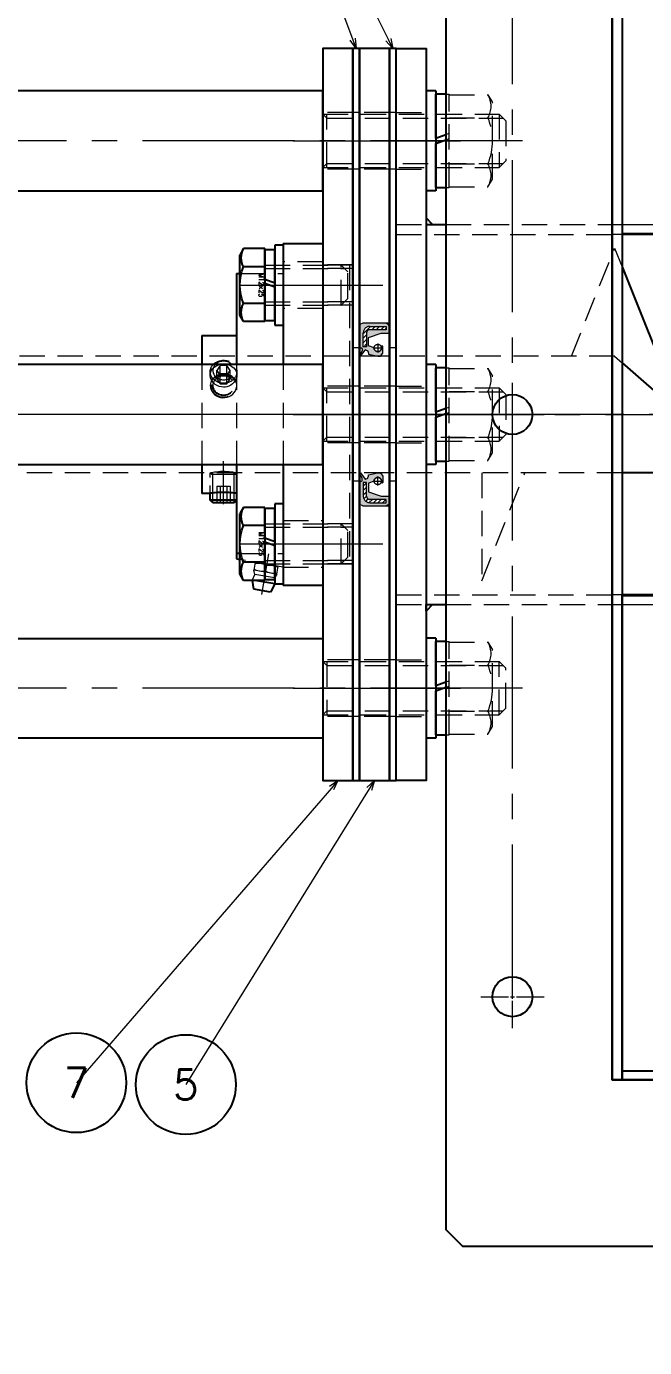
# Model space of a CAD drawing. Header units: millimetres. Extents: x 0 to 38884, y -3675 to 8056.
# Drawn here: x 31448.9 to 31634.9, y 1043.2 to 1440.4 of the extents above; entities that cross this region are included whole.
import ezdxf
from ezdxf import colors
from ezdxf.entities.mleader import LeaderData, LeaderLine
from ezdxf.enums import TextEntityAlignment as Align
from ezdxf.math import Vec2, Vec3

# ---------------------------------------------------------------- set-up
doc = ezdxf.new("R2010")
doc.units = ezdxf.units.MM
doc.header["$LTSCALE"] = 2.4
for name, pattern in [('CENTER2', [28.575, 19.05, -3.175, 3.175, -3.175]), ('Dashed', [2, 1, -1]), ('HIDDEN2', [4.7625, 3.175, -1.5875])]:
    doc.linetypes.add(name, pattern=pattern)
for name, color, linetype, lineweight in [('01_外形線', 7, 'Continuous', 25), ('02_細線', 5, 'Continuous', 13), ('03_かくれ線', 6, 'HIDDEN2', 13), ('04_中心線', 1, 'CENTER2', 9), ('08_DIM', 3, 'Continuous', 13)]:
    doc.layers.add(name, color=color, linetype=linetype, lineweight=lineweight)
doc.styles.get("Standard").update_dxf_attribs({"font": 'txt.shx', "bigfont": 'extfont2.shx'})
doc.styles.add('寸法用', font='simplex.shx', dxfattribs={"width": 0.8, "bigfont": '@extfont2.shx'})
pattern_1 = [(225, (39497.76975, 1725.1997), (0.67351921, -0.67351921), [])]

# ---------------------------------------------------------------- blocks, each defined once
blk = doc.blocks.new('AM_BALLOON1')
at = {"transparency": 16777216}
blk.add_circle((0, 0), 5, dxfattribs=at)
blk.add_attdef('B_NUMBER', text='', height=3, dxfattribs=at).set_placement((0, 0), align=Align.MIDDLE_CENTER)
blk = doc.blocks.new('_OPEN')
at = {"color": 0, "linetype": 'ByBlock'}
for p, q in [((-1, 0.167), (0, 0)), ((0, 0), (-1, -0.167)), ((0, 0), (-1, 0))]:
    blk.add_line(p, q, dxfattribs=at)
blk = doc.blocks.new('*U1325')
at = {"layer": '04_中心線', "color": 0, "linetype": 'CENTER2', "transparency": 16777216}
for p, q in [((0, 1.2), (0, 9.5)), ((-9.5, 0), (-1.2, 0)), ((1.2, 0), (9.5, 0)), ((0, -9.5), (0, -1.2))]:
    blk.add_line(p, q, dxfattribs=at)
at = {"layer": '04_中心線', "color": 0, "linetype": 'Continuous', "transparency": 16777216}
for p, q in [((-0.6, 0), (0.6, 0)), ((0, -0.6), (0, 0.6))]:
    blk.add_line(p, q, dxfattribs=at)
blk = doc.blocks.new('*U1326')
at = {"layer": '04_中心線', "color": 0, "linetype": 'CENTER2', "transparency": 16777216}
for p, q in [((0, 1.2), (0, 9.5)), ((-9.5, 0), (-1.2, 0)), ((1.2, 0), (9.5, 0)), ((0, -9.5), (0, -1.2))]:
    blk.add_line(p, q, dxfattribs=at)
at = {"layer": '04_中心線', "color": 0, "linetype": 'Continuous', "transparency": 16777216}
for p, q in [((-0.6, 0), (0.6, 0)), ((0, -0.6), (0, 0.6))]:
    blk.add_line(p, q, dxfattribs=at)
blk = doc.blocks.new('_Open30')
at = {"color": 0, "linetype": 'ByBlock', "lineweight": -2}
for p, q in [((-1, 0.27), (0, 0)), ((0, 0), (-1, -0.27)), ((0, 0), (-1, 0))]:
    blk.add_line(p, q, dxfattribs=at)

msp = doc.modelspace()

# ---------------------------------------------------------------- hatches: boundary and pattern name
at = {"layer": '03_かくれ線', "transparency": 33554521}
h = msp.add_hatch(color=256, dxfattribs=at)
h.dxf.hatch_style = 1
h.paths.add_polyline_path([(31553.4973, 1343.7085), (31551.8337, 1344.3584, -0.30888362), (31551.7701, 1344.4516), (31551.7701, 1346.8036, -0.31906953), (31551.8372, 1346.898), (31555.5973, 1348.2085), (31557.9973, 1348.2085, 0.41421356), (31558.0973, 1348.3085), (31558.0973, 1350.2085), (31557.9576, 1350.4235), (31557.9576, 1350.6085, 0.50513433), (31557.828, 1350.704), (31557.1229, 1351.1908, 0.15221583), (31557.0661, 1351.2085), (31550.1209, 1351.2085, 0.11643382), (31550.0762, 1351.1979), (31549.1526, 1350.7361, 0.28407904), (31549.0973, 1350.6467), (31549.0973, 1343.8085, 0.41421356), (31549.1973, 1343.7085), (31549.65, 1343.7085, -0.41421356), (31549.9, 1343.4585), (31549.9, 1342.8792), (31549.0973, 1341.4839), (31549.3897, 1341.2085), (31550.746, 1343.0903, -0.3459578), (31550.8648, 1343.1244), (31551.5562, 1342.8435, -0.2442226), (31551.6458, 1342.7382), (31551.7701, 1342.1996), (31551.7701, 1341.8706), (31554.5973, 1341.2085), (31555.4348, 1341.2085), (31556.081, 1342.1987, 0.14557146), (31556.0973, 1342.2534), (31556.0973, 1344.1281, 0.41421356), (31555.9973, 1344.2281), (31555.5668, 1344.2281, -1.28211346)])
h.paths.add_polyline_path([(31551.2038, 1344.0937), (31550.2038, 1344.0937), (31550.2038, 1348.2085, -0.41421356), (31552.2038, 1350.2085), (31557.1473, 1350.2085), (31557.1473, 1349.2085), (31552.2038, 1349.2085, 0.41421356), (31551.2038, 1348.2085)], flags=16)
at = {"layer": '03_かくれ線'}
h = msp.add_hatch(dxfattribs=at)
h.set_pattern_fill('ANSI31', color=256, scale=0.3, angle=180)
h.set_pattern_definition(pattern_1)
h.paths.add_polyline_path([(31550.2038, 1348.2085), (31550.2038, 1344.0937), (31551.2038, 1344.0937), (31551.2038, 1348.2085, -0.41421356), (31552.2038, 1349.2085), (31557.1473, 1349.2085), (31557.1473, 1350.2085), (31552.2038, 1350.2085, 0.41421356)])
at = {"layer": '03_かくれ線', "transparency": 33554521}
h = msp.add_hatch(color=256, dxfattribs=at)
h.dxf.hatch_style = 1
h.paths.add_polyline_path([(31553.4973, 1303.7085), (31551.8337, 1303.0586, 0.30888362), (31551.7701, 1302.9654), (31551.7701, 1300.6134, 0.31906953), (31551.8372, 1300.519), (31555.5973, 1299.2085), (31557.9973, 1299.2085, -0.41421356), (31558.0973, 1299.1085), (31558.0973, 1297.2085), (31557.9576, 1296.9935), (31557.9576, 1296.8085, -0.50513433), (31557.828, 1296.713), (31557.1229, 1296.2262, -0.15221583), (31557.0661, 1296.2085), (31550.1209, 1296.2085, -0.11643382), (31550.0762, 1296.2191), (31549.1526, 1296.6809, -0.28407904), (31549.0973, 1296.7703), (31549.0973, 1303.6085, -0.41421356), (31549.1973, 1303.7085), (31549.65, 1303.7085, 0.41421356), (31549.9, 1303.9585), (31549.9, 1304.5378), (31549.0973, 1305.9331), (31549.3897, 1306.2085), (31550.746, 1304.3267, 0.3459578), (31550.8648, 1304.2926), (31551.5562, 1304.5735, 0.2442226), (31551.6458, 1304.6788), (31551.7701, 1305.2174), (31551.7701, 1305.5464), (31554.5973, 1306.2085), (31555.4348, 1306.2085), (31556.081, 1305.2183, -0.14557146), (31556.0973, 1305.1636), (31556.0973, 1303.2889, -0.41421356), (31555.9973, 1303.1889), (31555.5668, 1303.1889, 1.28211346)])
h.paths.add_polyline_path([(31551.2038, 1303.3233), (31550.2038, 1303.3233), (31550.2038, 1299.2085, 0.41421356), (31552.2038, 1297.2085), (31557.1473, 1297.2085), (31557.1473, 1298.2085), (31552.2038, 1298.2085, -0.41421356), (31551.2038, 1299.2085)], flags=16)
at = {"layer": '03_かくれ線'}
h = msp.add_hatch(dxfattribs=at)
h.set_pattern_fill('ANSI31', color=256, scale=0.3, angle=180)
h.set_pattern_definition(pattern_1)
h.paths.add_polyline_path([(31550.2038, 1299.2085), (31550.2038, 1303.3233), (31551.2038, 1303.3233), (31551.2038, 1299.2085, 0.41421356), (31552.2038, 1298.2085), (31557.1473, 1298.2085), (31557.1473, 1297.2085), (31552.2038, 1297.2085, -0.41421356)])

# ---------------------------------------------------------------- linework, layer by layer
at = {"color": 0}
for p, q in [((31569.0973, 1380.8585), (31575.0973, 1380.8585)), ((31628.0978, 1368.088), (31665.8497, 1273.7085)), ((31628.0978, 1339.2413), (31665.8497, 1306.2086)), ((31652.8495, 1306.2088), (31628.0978, 1306.2088)), ((31569.0973, 1266.5585), (31575.0973, 1266.5585))]:
    msp.add_line(p, q, dxfattribs=at)
for p, q in [((32022.0973, 1377.8585), (31628.0973, 1377.8585)), ((32012.0973, 1269.5585), (31628.0973, 1269.5585)), ((31628.0973, 1269.3085), (32012.0973, 1269.3085)), ((31628.0973, 1123.7085), (31628.0973, 1269.3085)), ((31388.0973, 1256.4276), (31538.0973, 1256.4276)), ((31538.0973, 1256.4276), (31538.0973, 1226.4276)), ((31538.0973, 1226.4276), (31398.0973, 1226.4276)), ((31628.0973, 1126.4585), (32022.0973, 1126.4585)), ((32022.0973, 1123.7085), (31628.0973, 1123.7085))]:
    msp.add_line(p, q)
for points in [[(31580.0973, 1073.7085), (32070.0973, 1073.7085), (32075.0973, 1078.7085), (32075.0973, 1568.7085), (32070.0973, 1573.7085), (31580.0973, 1573.7085), (31575.0973, 1568.7085), (31575.0973, 1078.7085)], [(31625.0973, 1123.7085), (32025.0973, 1123.7085), (32025.0973, 1523.7085), (31625.0973, 1523.7085)], [(31560.0973, 1433.7085), (31569.0973, 1433.7085), (31569.0973, 1213.7085), (31560.0973, 1213.7085)]]:
    msp.add_lwpolyline(points, close=True, dxfattribs=at)
for points in [[(31625.0973, 1523.7085), (31628.0973, 1523.7085), (31628.0973, 1123.7085), (31625.0973, 1123.7085)], [(31628.0973, 1378.1085), (32022.0973, 1378.1085), (32022.0973, 1523.7085), (31628.0973, 1523.7085)], [(31547.0973, 1213.7), (31547.0973, 1433.7), (31538.0973, 1433.7), (31538.0973, 1213.7)], [(31549.0973, 1213.7085), (31549.0973, 1433.7085), (31547.0973, 1433.7085), (31547.0973, 1213.7085)], [(31558.0973, 1213.7085), (31558.0973, 1433.7085), (31549.0973, 1433.7085), (31549.0973, 1213.7085)], [(31560.0973, 1213.7085), (31560.0973, 1433.7085), (31558.0973, 1433.7085), (31558.0973, 1213.7085)], [(31538.0973, 1420.9724), (31388.0973, 1420.9724), (31388.0973, 1390.9724), (31538.0973, 1390.9724)], [(31538.0973, 1338.7), (31388.0973, 1338.7), (31388.0973, 1308.7), (31538.0973, 1308.7)]]:
    msp.add_lwpolyline(points, close=True)
at = {"color": 3}
for points in [[(31569.0973, 1380.8585), (31571.0973, 1380.8585), (31571.0973, 1380.8585), (31569.0973, 1382.8585)], [(31569.0973, 1266.5585), (31571.0973, 1266.5585), (31571.0973, 1266.5585), (31569.0973, 1264.5585)]]:
    msp.add_lwpolyline(points, close=True, dxfattribs=at)
at = {"color": 0}
for centre in [(31595.0973, 1323.7085), (31595.0973, 1148.7085)]:
    msp.add_circle(centre, 6, dxfattribs=at)
at = {"layer": '01_外形線'}
for points in [[(31569.0973, 1420.9809), (31569.0973, 1390.9809)], [(31572.0973, 1420.9809), (31569.0973, 1420.9809)], [(31572.0973, 1420.9809), (31572.0973, 1390.9809)], [(31572.0973, 1406.7809), (31572.0973, 1419.9809)], [(31575.0973, 1419.9809), (31572.0973, 1419.9809)], [(31572.0973, 1406.7809), (31575.0973, 1407.8728)], [(31572.0973, 1405.1809), (31575.0973, 1406.2728)], [(31572.0973, 1391.9809), (31572.0973, 1405.1809)], [(31572.0973, 1390.9809), (31569.0973, 1390.9809)], [(31572.0973, 1391.9809), (31575.0973, 1391.9809)], [(31526.0973, 1374.5994), (31523.5973, 1374.5994)], [(31523.5973, 1374.5994), (31523.5973, 1350.5994)], [(31526.0973, 1375.0909), (31538.0973, 1375.0909)], [(31526.0973, 1375.0909), (31526.0973, 1338.7)], [(31526.0973, 1374.5994), (31526.0973, 1350.5994)], [(31538.0973, 1375.0909), (31538.0973, 1338.7)], [(31514.2345, 1373.569), (31513.0973, 1371.5994)], [(31513.0973, 1353.5994), (31513.0973, 1371.5994)], [(31520.5973, 1373.569), (31514.2345, 1373.569)], [(31520.5973, 1373.569), (31520.5973, 1351.6297)], [(31520.5973, 1364.2913), (31520.5973, 1373.3494)], [(31520.5973, 1373.3494), (31523.5973, 1373.3494)], [(31523.5973, 1363.1994), (31523.5973, 1373.3494)], [(31512.0973, 1366.1), (31513.0973, 1366.1)], [(31512.0973, 1366.1), (31512.0973, 1338.7)], [(31520.5973, 1368.0842), (31514.2345, 1368.0842)], [(31523.5973, 1363.1994), (31520.5973, 1364.2913)], [(31520.5973, 1351.8494), (31520.5973, 1363.0913)], [(31523.5973, 1361.9994), (31520.5973, 1363.0913)], [(31523.5973, 1351.8494), (31523.5973, 1361.9994)], [(31520.5973, 1357.1145), (31514.2345, 1357.1145)], [(31514.2345, 1351.6297), (31513.0973, 1353.5994)], [(31520.5973, 1351.6297), (31514.2345, 1351.6297)], [(31523.5973, 1351.8494), (31520.5973, 1351.8494)], [(31523.5973, 1350.5994), (31526.0973, 1350.5994)], [(31501.6973, 1347.425), (31512.0973, 1347.425)], [(31501.6973, 1347.425), (31501.6973, 1338.7)], [(31569.0973, 1338.7085), (31569.0973, 1308.7085)], [(31572.0973, 1338.7085), (31569.0973, 1338.7085)], [(31572.0973, 1338.7085), (31572.0973, 1308.7085)], [(31572.0973, 1324.5085), (31572.0973, 1337.7085)], [(31575.0973, 1337.7085), (31572.0973, 1337.7085)], [(31572.0973, 1324.5085), (31575.0973, 1325.6004)], [(31572.0973, 1322.9085), (31575.0973, 1324.0004)], [(31572.0973, 1309.7085), (31572.0973, 1322.9085)], [(31501.6973, 1308.7), (31501.6973, 1299.975)], [(31512.0973, 1308.7), (31512.0973, 1280.3)], [(31526.0973, 1308.7), (31526.0973, 1272.3091)], [(31538.0973, 1308.7), (31538.0973, 1272.3091)], [(31572.0973, 1308.7085), (31569.0973, 1308.7085)], [(31572.0973, 1309.7085), (31575.0973, 1309.7085)], [(31504.2107, 1299.975), (31501.6973, 1299.975)], [(31508.1973, 1300.3146), (31507.5406, 1300.3054), (31506.884, 1300.2778), (31506.2827, 1300.2364), (31505.7189, 1300.1836), (31505.2347, 1300.1277), (31504.8214, 1300.0722), (31504.5118, 1300.026), (31504.3, 1299.9921), (31504.2048, 1299.9763), (31504.1973, 1299.975)], [(31504.1973, 1297.967), (31504.1973, 1299.9772)], [(31512.1097, 1299.9896), (31511.9916, 1300.0088), (31511.7338, 1300.0487), (31511.3702, 1300.1003), (31510.925, 1300.1561), (31510.3891, 1300.2121), (31509.8027, 1300.2596), (31509.1516, 1300.2951), (31508.6816, 1300.3096), (31508.1973, 1300.3146)], [(31512.0973, 1297.967), (31504.1973, 1297.967)], [(31504.9643, 1297.2), (31504.1973, 1297.967)], [(31511.4303, 1297.2), (31504.9643, 1297.2)], [(31512.0973, 1297.867), (31511.4303, 1297.2)], [(31514.2345, 1295.7873), (31513.0973, 1293.8176)], [(31520.5973, 1295.7873), (31514.2345, 1295.7873)], [(31520.5973, 1295.7873), (31520.5973, 1273.848)], [(31520.5973, 1286.5095), (31520.5973, 1295.5676)], [(31520.5973, 1295.5676), (31523.5973, 1295.5676)], [(31526.0973, 1296.8176), (31523.5973, 1296.8176)], [(31523.5973, 1296.8176), (31523.5973, 1272.8176)], [(31523.5973, 1285.4176), (31523.5973, 1295.5676)], [(31526.0973, 1296.8176), (31526.0973, 1272.8176)], [(31513.0973, 1275.8176), (31513.0973, 1293.8176)], [(31520.5973, 1290.3024), (31514.2345, 1290.3024)], [(31523.5973, 1285.4176), (31520.5973, 1286.5095)], [(31520.5973, 1274.0676), (31520.5973, 1285.3095)], [(31523.5973, 1284.2176), (31520.5973, 1285.3095)], [(31523.5973, 1274.0676), (31523.5973, 1284.2176)], [(31513.0973, 1281.9686), (31512.0973, 1281.9686)], [(31512.0973, 1280.3), (31513.0973, 1280.1237)], [(31520.5973, 1279.3328), (31514.2345, 1279.3328)], [(31514.2345, 1273.848), (31513.0973, 1275.8176)], [(31520.5973, 1273.848), (31514.2345, 1273.848)], [(31517.2696, 1271.163), (31516.8727, 1273.8395)], [(31522.3118, 1270.2739), (31517.2696, 1271.163)], [(31523.667, 1272.7766), (31517.6394, 1273.8395)], [(31523.5973, 1274.0676), (31520.5973, 1274.0676)], [(31523.667, 1272.7766), (31522.3118, 1270.2739)], [(31523.5973, 1272.8176), (31526.0973, 1272.8176)], [(31538.0973, 1272.3091), (31526.0973, 1272.3091)], [(31569.0973, 1256.4361), (31569.0973, 1226.4361)], [(31572.0973, 1256.4361), (31569.0973, 1256.4361)], [(31572.0973, 1256.4361), (31572.0973, 1226.4361)], [(31572.0973, 1242.2361), (31572.0973, 1255.4361)], [(31575.0973, 1255.4361), (31572.0973, 1255.4361)], [(31572.0973, 1242.2361), (31575.0973, 1243.328)], [(31572.0973, 1240.6361), (31575.0973, 1241.728)], [(31572.0973, 1227.4361), (31572.0973, 1240.6361)], [(31572.0973, 1227.4361), (31575.0973, 1227.4361)], [(31572.0973, 1226.4361), (31569.0973, 1226.4361)]]:
    msp.add_lwpolyline(points, dxfattribs=at)
for points in [[(31514.2345, 1368.0842, -0.26794908), (31514.2345, 1373.569)], [(31514.2345, 1357.1145, -0.20733158), (31514.2345, 1368.0842)], [(31514.2345, 1351.6297, -0.26794908), (31514.2345, 1357.1145)], [(31514.2345, 1290.3024, -0.26794908), (31514.2345, 1295.7873)], [(31514.2345, 1279.3328, -0.20733158), (31514.2345, 1290.3024)], [(31514.2345, 1273.848, -0.26794908), (31514.2345, 1279.3328)]]:
    msp.add_lwpolyline(points, format="xyb", dxfattribs=at)
at = {"layer": '02_細線'}
for points in [[(31504.9643, 1297.2), (31504.9643, 1300.0918)], [(31511.4303, 1297.2), (31511.4303, 1300.0918)]]:
    msp.add_lwpolyline(points, dxfattribs=at)
at = {"layer": '03_かくれ線'}
for p, q in [((31575.0973, 1419.9809), (31576.0973, 1419.9809)), ((31547.0973, 1414.4724), (31538.0973, 1414.4724)), ((31549.0973, 1414.4809), (31547.0973, 1414.4809)), ((31558.0973, 1414.4809), (31549.0973, 1414.4809)), ((31560.0973, 1414.4809), (31558.0973, 1414.4809)), ((31560.0973, 1414.4809), (31569.0973, 1414.4809)), ((31575.0973, 1407.8728), (31576.0973, 1408.2368)), ((31575.0973, 1406.2728), (31576.0973, 1406.6368)), ((31547.0973, 1397.4724), (31538.0973, 1397.4724)), ((31549.0973, 1397.4809), (31547.0973, 1397.4809)), ((31558.0973, 1397.4809), (31549.0973, 1397.4809)), ((31560.0973, 1397.4809), (31558.0973, 1397.4809)), ((31560.0973, 1397.4809), (31569.0973, 1397.4809)), ((31575.0973, 1391.9809), (31576.0973, 1391.9809)), ((31560.0973, 1380.8585), (31560.0973, 1266.5585)), ((31560.0973, 1380.8585), (31569.0973, 1380.8585)), ((31560.0973, 1380.8585), (31569.0973, 1380.8585)), ((31575.0973, 1380.8585), (32023.0973, 1380.8585)), ((31625.0973, 1380.8585), (31625.0973, 1266.5585)), ((31628.0973, 1380.8585), (32022.0973, 1380.8585)), ((31560.0973, 1377.8585), (31628.0973, 1377.8585)), ((31628.0973, 1377.8585), (31625.0973, 1377.8585)), ((31612.8496, 1341.2085), (31625.8496, 1373.7085)), ((31625.8496, 1373.7085), (31628.0978, 1368.088)), ((31513.0973, 1366.1), (31526.0973, 1366.1)), ((31547.0973, 1368.6915), (31538.0973, 1368.6915)), ((31547.0973, 1368.5909), (31538.0973, 1368.5909)), ((31547.0973, 1367.5909), (31538.0973, 1367.5909)), ((31547.0973, 1357.5909), (31538.0973, 1357.5909)), ((31547.0973, 1356.5909), (31538.0973, 1356.5909)), ((31558.0973, 1351.2085), (31549.0973, 1351.2085)), ((31549.0973, 1343.7085), (31547.0973, 1343.7085)), ((31560.0973, 1343.7085), (31558.0973, 1343.7085)), ((31625.8496, 1341.2085), (31247.8491, 1341.2085)), ((31526.0973, 1338.7), (31526.0973, 1308.7)), ((31538.0973, 1338.7), (31538.0973, 1308.7)), ((31625.8496, 1341.2085), (31628.0978, 1339.2413)), ((31575.0973, 1337.7085), (31576.0973, 1337.7085)), ((31547.0973, 1332.2), (31538.0973, 1332.2)), ((31549.0973, 1332.2085), (31547.0973, 1332.2085)), ((31558.0973, 1332.2085), (31549.0973, 1332.2085)), ((31560.0973, 1332.2085), (31558.0973, 1332.2085)), ((31560.0973, 1332.2085), (31569.0973, 1332.2085)), ((31575.0973, 1325.6004), (31576.0973, 1325.9644)), ((31575.0973, 1324.0004), (31576.0973, 1324.3644)), ((31547.0973, 1315.2), (31538.0973, 1315.2)), ((31549.0973, 1315.2085), (31547.0973, 1315.2085)), ((31558.0973, 1315.2085), (31549.0973, 1315.2085)), ((31560.0973, 1315.2085), (31558.0973, 1315.2085)), ((31560.0973, 1315.2085), (31569.0973, 1315.2085)), ((31575.0973, 1309.7085), (31576.0973, 1309.7085)), ((31628.0978, 1306.2085), (31247.8491, 1306.2085)), ((31549.0973, 1303.7085), (31547.0973, 1303.7085)), ((31560.0973, 1303.7085), (31558.0973, 1303.7085)), ((31585.8496, 1306.2088), (31585.8496, 1273.7085)), ((31585.8496, 1273.7085), (31598.8497, 1306.2088)), ((31558.0973, 1296.2085), (31549.0973, 1296.2085)), ((31547.0973, 1290.8091), (31538.0973, 1290.8091)), ((31547.0973, 1289.8091), (31538.0973, 1289.8091)), ((31513.0973, 1281.9686), (31526.0973, 1281.9686)), ((31526.0973, 1277.8091), (31513.0973, 1280.1237)), ((31547.0973, 1279.8091), (31538.0973, 1279.8091)), ((31547.0973, 1278.8091), (31538.0973, 1278.8091)), ((31547.0973, 1278.7085), (31538.0973, 1278.7085)), ((31517.6394, 1273.8395), (31516.8522, 1273.9783)), ((31516.8522, 1273.9783), (31516.8727, 1273.8395)), ((31560.0973, 1269.5585), (31628.0973, 1269.5585)), ((31628.0973, 1269.5585), (31625.0973, 1269.5585)), ((31560.0973, 1266.5585), (31569.0973, 1266.5585)), ((31560.0973, 1266.5585), (31569.0973, 1266.5585)), ((31575.0973, 1266.5585), (32023.0973, 1266.5585)), ((31628.0973, 1266.5585), (32022.0973, 1266.5585)), ((31575.0973, 1255.4361), (31576.0973, 1255.4361)), ((31547.0973, 1249.9276), (31538.0973, 1249.9276)), ((31549.0973, 1249.9361), (31547.0973, 1249.9361)), ((31558.0973, 1249.9361), (31549.0973, 1249.9361)), ((31560.0973, 1249.9361), (31558.0973, 1249.9361)), ((31560.0973, 1249.9361), (31569.0973, 1249.9361)), ((31575.0973, 1243.328), (31576.0973, 1243.692)), ((31575.0973, 1241.728), (31576.0973, 1242.092)), ((31547.0973, 1232.9276), (31538.0973, 1232.9276)), ((31549.0973, 1232.9361), (31547.0973, 1232.9361)), ((31558.0973, 1232.9361), (31549.0973, 1232.9361)), ((31560.0973, 1232.9361), (31558.0973, 1232.9361)), ((31560.0973, 1232.9361), (31569.0973, 1232.9361)), ((31575.0973, 1227.4361), (31576.0973, 1227.4361))]:
    msp.add_line(p, q, dxfattribs=at)
for points in [[(31576.0973, 1391.9809), (31576.0973, 1419.9809)], [(31576.0973, 1419.8373), (31587.7368, 1419.8373)], [(31587.7368, 1419.8373), (31589.0973, 1417.4809)], [(31539.2973, 1412.7724), (31538.0973, 1413.9724)], [(31538.0973, 1413.9724), (31589.0973, 1413.9724)], [(31539.2973, 1397.9724), (31539.2973, 1413.9724)], [(31589.0973, 1394.4809), (31589.0973, 1417.4809)], [(31589.0973, 1413.9724), (31591.0973, 1413.9724)], [(31591.0973, 1413.9724), (31593.0973, 1411.9724)], [(31591.0973, 1413.9724), (31591.0973, 1397.9724)], [(31539.2973, 1412.7724), (31589.0973, 1412.7724)], [(31576.0973, 1412.9091), (31587.7368, 1412.9091)], [(31589.0973, 1412.7724), (31592.2973, 1412.7724)], [(31593.0973, 1411.9724), (31593.0973, 1399.9724)], [(31539.2973, 1399.1724), (31538.0973, 1397.9724)], [(31538.0973, 1397.9724), (31589.0973, 1397.9724)], [(31539.2973, 1399.1724), (31589.0973, 1399.1724)], [(31576.0973, 1399.0527), (31587.7368, 1399.0527)], [(31589.0973, 1399.1724), (31592.2973, 1399.1724)], [(31589.0973, 1397.9724), (31591.0973, 1397.9724)], [(31591.0973, 1397.9724), (31593.0973, 1399.9724)], [(31587.7368, 1392.1245), (31589.0973, 1394.4809)], [(31576.0973, 1392.1245), (31587.7368, 1392.1245)], [(31520.5973, 1368.5994), (31543.5973, 1368.5994)], [(31520.5973, 1367.5994), (31544.5973, 1367.5994)], [(31538.0973, 1369.5909), (31526.0973, 1369.5909)], [(31538.0973, 1368.7), (31546.0973, 1368.7)], [(31543.5973, 1368.5994), (31545.5973, 1366.5994)], [(31543.5973, 1356.5994), (31543.5973, 1368.5994)], [(31545.5973, 1358.5994), (31545.5973, 1366.5994)], [(31546.0973, 1368.7), (31546.0973, 1278.7)], [(31543.5973, 1356.5994), (31545.5973, 1358.5994)], [(31520.5973, 1357.5994), (31544.5973, 1357.5994)], [(31520.5973, 1356.5994), (31543.5973, 1356.5994)], [(31538.0973, 1355.5909), (31526.0973, 1355.5909)], [(31501.6973, 1338.7), (31501.6973, 1308.7)], [(31504.1973, 1335.5622), (31504.2211, 1335.9381), (31504.3486, 1336.4925), (31504.5814, 1337.0129), (31504.916, 1337.4877), (31505.3406, 1337.9044), (31505.8518, 1338.257), (31506.4295, 1338.5335), (31507.0594, 1338.7272), (31507.7223, 1338.8347), (31508.3909, 1338.8528), (31509.054, 1338.7842), (31509.6884, 1338.6305), (31510.2813, 1338.3958), (31510.8209, 1338.0805), (31511.2874, 1337.6939), (31511.6707, 1337.2382), (31511.9557, 1336.7284), (31512.1319, 1336.1788), (31512.197, 1335.6024), (31512.1973, 1335.5627)], [(31507.1869, 1338.4655), (31506.1766, 1336.95)], [(31509.2076, 1338.4655), (31507.1869, 1338.4655)], [(31507.1869, 1335.9655), (31507.1869, 1338.4655)], [(31510.218, 1336.95), (31509.2076, 1338.4655)], [(31509.2076, 1335.9655), (31509.2076, 1338.4655)], [(31512.0973, 1338.7), (31512.0973, 1308.7)], [(31558.0973, 1341.2085), (31549.0973, 1341.2085)], [(31504.1973, 1335.5614), (31504.1973, 1336.5665)], [(31512.102, 1333.1908), (31511.9309, 1333.6626), (31511.647, 1334.1447), (31511.2643, 1334.5786), (31510.798, 1334.949), (31510.2477, 1335.2539), (31509.6379, 1335.4804), (31508.9888, 1335.6229), (31508.3162, 1335.6811), (31507.6562, 1335.6546), (31507.0115, 1335.5473), (31506.403, 1335.3612), (31505.8435, 1335.1001), (31505.3379, 1334.7595), (31504.9117, 1334.3511), (31504.5734, 1333.8746), (31504.3385, 1333.3466), (31504.233, 1332.9064), (31504.1973, 1332.45)], [(31508.1973, 1331.9286), (31507.5312, 1331.9821), (31506.884, 1332.139), (31506.2746, 1332.3949), (31505.7189, 1332.7391), (31505.2286, 1333.1654), (31504.8214, 1333.6558), (31504.5084, 1334.1988), (31504.3, 1334.7739), (31504.2047, 1335.3577), (31504.1973, 1335.5622)], [(31506.1766, 1334.45), (31506.1766, 1336.95)], [(31506.1766, 1336.95), (31507.1869, 1335.4344)], [(31507.1869, 1335.9655), (31506.1766, 1334.45)], [(31506.1766, 1334.45), (31507.1869, 1332.9344)], [(31509.2076, 1335.9655), (31507.1869, 1335.9655)], [(31509.2076, 1335.4344), (31507.1869, 1335.4344)], [(31507.1869, 1332.9344), (31507.1869, 1335.4344)], [(31512.1973, 1335.5627), (31512.1487, 1335.0225), (31511.9916, 1334.449), (31511.7291, 1333.8998), (31511.3702, 1333.3905), (31510.9178, 1332.9325), (31510.3891, 1332.5462), (31509.7934, 1332.244), (31509.1516, 1332.0383), (31508.678, 1331.9563), (31508.1973, 1331.9286)], [(31509.2076, 1335.4344), (31510.218, 1336.95)], [(31510.218, 1334.45), (31509.2076, 1335.9655)], [(31509.2076, 1332.9344), (31509.2076, 1335.4344)], [(31509.2076, 1332.9344), (31510.218, 1334.45)], [(31510.218, 1334.45), (31510.218, 1336.95)], [(31512.1973, 1336.5665), (31512.1973, 1335.5622)], [(31576.0973, 1309.7085), (31576.0973, 1337.7085)], [(31576.0973, 1337.5649), (31587.7368, 1337.5649)], [(31587.7368, 1337.5649), (31589.0973, 1335.2085)], [(31589.0973, 1312.2085), (31589.0973, 1335.2085)], [(31504.1973, 1332.45), (31504.2528, 1331.8705), (31504.4161, 1331.2956), (31504.6831, 1330.7436), (31505.0449, 1330.2306), (31505.5002, 1329.7667), (31506.0309, 1329.3749), (31506.6313, 1329.0671), (31507.278, 1328.8594), (31507.9412, 1328.7628), (31508.6118, 1328.7754), (31509.2571, 1328.8949), (31509.873, 1329.114), (31510.4471, 1329.4285), (31510.9597, 1329.8242), (31511.4062, 1330.3006), (31511.7624, 1330.8321), (31512.0172, 1331.4035), (31512.1115, 1331.7266)], [(31507.1869, 1332.9344), (31509.2076, 1332.9344)], [(31512.1973, 1332.45), (31512.1767, 1332.7978), (31512.1156, 1333.1374), (31512.102, 1333.1908)], [(31512.1115, 1331.7266), (31512.1632, 1331.9947), (31512.1973, 1332.45)], [(31539.2973, 1330.5), (31538.0973, 1331.7)], [(31538.0973, 1331.7), (31589.0973, 1331.7)], [(31539.2973, 1315.7), (31539.2973, 1331.7)], [(31539.2973, 1330.5), (31589.0973, 1330.5)], [(31576.0973, 1330.6367), (31587.7368, 1330.6367)], [(31589.0973, 1331.7), (31591.0973, 1331.7)], [(31589.0973, 1330.5), (31592.2973, 1330.5)], [(31591.0973, 1331.7), (31593.0973, 1329.7)], [(31591.0973, 1331.7), (31591.0973, 1315.7)], [(31593.0973, 1329.7), (31593.0973, 1317.7)], [(31539.2973, 1316.9), (31538.0973, 1315.7)], [(31538.0973, 1315.7), (31589.0973, 1315.7)], [(31539.2973, 1316.9), (31589.0973, 1316.9)], [(31576.0973, 1316.7803), (31587.7368, 1316.7803)], [(31589.0973, 1316.9), (31592.2973, 1316.9)], [(31589.0973, 1315.7), (31591.0973, 1315.7)], [(31591.0973, 1315.7), (31593.0973, 1317.7)], [(31587.7368, 1309.8521), (31589.0973, 1312.2085)], [(31504.1973, 1306.2), (31504.2508, 1306.2122), (31504.4161, 1306.2487), (31504.6784, 1306.3037), (31505.0449, 1306.3741), (31505.4931, 1306.45), (31506.0309, 1306.5261), (31506.6219, 1306.5906), (31507.278, 1306.6385), (31507.9311, 1306.6612), (31508.6118, 1306.6582), (31509.2483, 1306.6309), (31509.873, 1306.5811), (31510.4398, 1306.5163), (31510.9597, 1306.4408), (31511.4007, 1306.3647), (31511.7624, 1306.2942), (31512.0146, 1306.2408), (31512.1632, 1306.2078), (31512.1973, 1306.2)], [(31576.0973, 1309.8521), (31587.7368, 1309.8521)], [(31504.5808, 1305.8165), (31504.1973, 1306.2)], [(31504.5808, 1305.8165), (31504.9643, 1306.2)], [(31504.5808, 1305.8165), (31511.8138, 1305.8165)], [(31504.9643, 1300.0914), (31504.9643, 1306.2)], [(31511.4303, 1306.2), (31511.8138, 1305.8165)], [(31511.4303, 1300.0914), (31511.4303, 1306.2)], [(31512.1973, 1306.2), (31511.8138, 1305.8165)], [(31558.0973, 1306.2085), (31549.0973, 1306.2085)], [(31506.1766, 1302.2), (31506.1766, 1297.2)], [(31506.1766, 1302.2), (31510.218, 1302.2)], [(31507.1869, 1302.2), (31507.1869, 1297.2)], [(31507.9575, 1300.3134), (31508.3101, 1300.3143)], [(31509.2076, 1302.2), (31509.2076, 1297.2)], [(31510.218, 1302.2), (31510.218, 1297.2)], [(31512.1973, 1299.975), (31512.1097, 1299.9896)], [(31512.1973, 1299.975), (31512.1973, 1297.967)], [(31512.1973, 1297.967), (31512.0973, 1297.867)], [(31512.1973, 1297.967), (31512.0973, 1297.967)], [(31520.5973, 1290.8176), (31543.5973, 1290.8176)], [(31526.0973, 1291.8091), (31538.0973, 1291.8091)], [(31543.5973, 1290.8176), (31545.5973, 1288.8176)], [(31543.5973, 1278.8176), (31543.5973, 1290.8176)], [(31520.5973, 1289.8176), (31544.5973, 1289.8176)], [(31545.5973, 1280.8176), (31545.5973, 1288.8176)], [(31517.7505, 1279.3032), (31517.3268, 1276.9002)], [(31517.6962, 1278.9953), (31518.1378, 1279.0476), (31518.5799, 1279.0698), (31519.0291, 1279.0553), (31519.4739, 1278.9993)], [(31519.4739, 1278.9993), (31519.5959, 1278.9761), (31519.9931, 1278.8762), (31520.3816, 1278.7432), (31521.143, 1278.3876)], [(31520.5973, 1279.8176), (31544.5973, 1279.8176)], [(31520.5973, 1278.8176), (31543.5973, 1278.8176)], [(31543.5973, 1278.8176), (31545.5973, 1280.8176)], [(31516.8522, 1273.9783), (31517.6484, 1275.6149)], [(31524.2204, 1275.6847), (31517.3268, 1276.9002)], [(31517.6484, 1275.6149), (31517.3268, 1276.9002)], [(31519.0502, 1276.5964), (31518.9281, 1276.6196), (31518.5309, 1276.7195), (31518.1425, 1276.8525), (31517.381, 1277.2081)], [(31523.4785, 1274.5869), (31517.6484, 1275.6149)], [(31520.8279, 1276.6003), (31520.3863, 1276.548), (31519.9441, 1276.5259), (31519.495, 1276.5404), (31519.0502, 1276.5964)], [(31521.143, 1278.3876), (31520.8279, 1276.6003)], [(31522.497, 1275.9886), (31522.3749, 1276.0118), (31521.9777, 1276.1117), (31521.5893, 1276.2447), (31520.8279, 1276.6003)], [(31521.143, 1278.3876), (31521.5846, 1278.4398), (31522.0267, 1278.462), (31522.4759, 1278.4475), (31522.9207, 1278.3915)], [(31524.2747, 1275.9926), (31523.8331, 1275.9403), (31523.391, 1275.9181), (31522.9418, 1275.9326), (31522.497, 1275.9886)], [(31522.9207, 1278.3915), (31523.0428, 1278.3683), (31523.44, 1278.2684), (31523.8284, 1278.1354), (31524.5898, 1277.7798)], [(31524.2204, 1275.6847), (31523.4785, 1274.5869)], [(31524.2204, 1275.6847), (31524.6441, 1278.0876)], [(31526.0973, 1277.8091), (31538.0973, 1277.8091)], [(31546.0973, 1278.7), (31538.0973, 1278.7)], [(31523.4785, 1274.5869), (31523.667, 1272.7766)], [(31576.0973, 1227.4361), (31576.0973, 1255.4361)], [(31576.0973, 1255.2925), (31587.7368, 1255.2925)], [(31587.7368, 1255.2925), (31589.0973, 1252.9361)], [(31589.0973, 1229.9361), (31589.0973, 1252.9361)], [(31538.0973, 1249.4276), (31589.0973, 1249.4276)], [(31539.2973, 1248.2276), (31538.0973, 1249.4276)], [(31539.2973, 1249.4276), (31539.2973, 1233.4276)], [(31539.2973, 1248.2276), (31589.0973, 1248.2276)], [(31576.0973, 1248.3643), (31587.7368, 1248.3643)], [(31589.0973, 1249.4276), (31591.0973, 1249.4276)], [(31589.0973, 1248.2276), (31592.2973, 1248.2276)], [(31591.0973, 1249.4276), (31593.0973, 1247.4276)], [(31591.0973, 1233.4276), (31591.0973, 1249.4276)], [(31593.0973, 1235.4276), (31593.0973, 1247.4276)], [(31591.0973, 1233.4276), (31593.0973, 1235.4276)], [(31539.2973, 1234.6276), (31538.0973, 1233.4276)], [(31538.0973, 1233.4276), (31589.0973, 1233.4276)], [(31539.2973, 1234.6276), (31589.0973, 1234.6276)], [(31576.0973, 1234.5079), (31587.7368, 1234.5079)], [(31589.0973, 1234.6276), (31592.2973, 1234.6276)], [(31589.0973, 1233.4276), (31591.0973, 1233.4276)], [(31576.0973, 1227.5797), (31587.7368, 1227.5797)], [(31587.7368, 1227.5797), (31589.0973, 1229.9361)]]:
    msp.add_lwpolyline(points, dxfattribs=at)
for points in [[(31587.7368, 1412.9091, 0.26794907), (31587.7368, 1419.8373)], [(31587.7368, 1399.0527, 0.19636667), (31587.7368, 1412.9091)], [(31587.7368, 1392.1245, 0.26794907), (31587.7368, 1399.0527)], [(31558.0973, 1323.7085), (31558.0973, 1348.3085), (31558.0973, 1350.2085), (31557.9576, 1350.4235), (31557.9576, 1350.6085, 0.41421356), (31557.8576, 1350.7085), (31557.8215, 1350.7085), (31557.1229, 1351.1908, 0.15221583), (31557.0661, 1351.2085), (31550.1209, 1351.2085, 0.11643382), (31550.0762, 1351.1979), (31549.1526, 1350.7361, 0.28407904), (31549.0973, 1350.6467), (31549.0973, 1343.8085), (31549.0973, 1323.7085)], [(31587.7368, 1330.6367, 0.26794907), (31587.7368, 1337.5649)], [(31587.7368, 1316.7803, 0.19636667), (31587.7368, 1330.6367)], [(31558.0973, 1323.7085), (31558.0973, 1299.1085), (31558.0973, 1297.2085), (31557.9576, 1296.9935), (31557.9576, 1296.8085, -0.41421356), (31557.8576, 1296.7085), (31557.8215, 1296.7085), (31557.1229, 1296.2262, -0.15221583), (31557.0661, 1296.2085), (31550.1209, 1296.2085, -0.11643382), (31550.0762, 1296.2191), (31549.1526, 1296.6809, -0.28407904), (31549.0973, 1296.7703), (31549.0973, 1303.6085), (31549.0973, 1323.7085)], [(31587.7368, 1309.8521, 0.26794907), (31587.7368, 1316.7803)], [(31587.7368, 1248.3643, 0.26794907), (31587.7368, 1255.2925)], [(31587.7368, 1234.5079, 0.19636667), (31587.7368, 1248.3643)], [(31587.7368, 1227.5797, 0.26794907), (31587.7368, 1234.5079)]]:
    msp.add_lwpolyline(points, format="xyb", dxfattribs=at)
for points in [[(31551.7701, 1341.8706), (31554.5973, 1341.2085), (31555.4348, 1341.2085), (31556.081, 1342.1987, 0.14557146), (31556.0973, 1342.2534), (31556.0973, 1344.1281, 0.41421356), (31555.9973, 1344.2281), (31555.5668, 1344.2281, -1.28211346), (31553.4973, 1343.7085), (31551.8337, 1344.3584, -0.30888362), (31551.7701, 1344.4516), (31551.7701, 1346.8036, -0.31906953), (31551.8372, 1346.898), (31555.5813, 1348.2029, -0.08403741), (31555.6142, 1348.2085), (31557.9973, 1348.2085, 0.41421356), (31558.0973, 1348.3085), (31558.0973, 1350.2085), (31557.9576, 1350.4235), (31557.9576, 1350.6085, 0.41421356), (31557.8576, 1350.7085), (31557.8215, 1350.7085), (31557.1229, 1351.1908, 0.15221583), (31557.0661, 1351.2085), (31550.1209, 1351.2085, 0.11643382), (31550.0762, 1351.1979), (31549.1526, 1350.7361, 0.28407904), (31549.0973, 1350.6467), (31549.0973, 1343.8085, 0.41421356), (31549.1973, 1343.7085), (31549.65, 1343.7085, -0.41421356), (31549.9, 1343.4585), (31549.9, 1342.8792), (31549.0973, 1341.4839), (31549.3897, 1341.2085), (31550.746, 1343.0903, -0.3459578), (31550.8648, 1343.1244), (31551.5562, 1342.8435, -0.2442226), (31551.6458, 1342.7382), (31551.7701, 1342.1996)], [(31557.1473, 1349.2085), (31552.2038, 1349.2085, 0.41421356), (31551.2038, 1348.2085), (31551.2038, 1344.0937), (31550.2038, 1344.0937), (31550.2038, 1348.2085, -0.41421356), (31552.2038, 1350.2085), (31557.1473, 1350.2085)], [(31551.7701, 1305.5464), (31554.5973, 1306.2085), (31555.4348, 1306.2085), (31556.081, 1305.2183, -0.14557146), (31556.0973, 1305.1636), (31556.0973, 1303.2889, -0.41421356), (31555.9973, 1303.1889), (31555.5668, 1303.1889, 1.28211346), (31553.4973, 1303.7085), (31551.8337, 1303.0586, 0.30888362), (31551.7701, 1302.9654), (31551.7701, 1300.6134, 0.31906953), (31551.8372, 1300.519), (31555.5813, 1299.2141, 0.08403741), (31555.6142, 1299.2085), (31557.9973, 1299.2085, -0.41421356), (31558.0973, 1299.1085), (31558.0973, 1297.2085), (31557.9576, 1296.9935), (31557.9576, 1296.8085, -0.41421356), (31557.8576, 1296.7085), (31557.8215, 1296.7085), (31557.1229, 1296.2262, -0.15221583), (31557.0661, 1296.2085), (31550.1209, 1296.2085, -0.11643382), (31550.0762, 1296.2191), (31549.1526, 1296.6809, -0.28407904), (31549.0973, 1296.7703), (31549.0973, 1303.6085, -0.41421356), (31549.1973, 1303.7085), (31549.65, 1303.7085, 0.41421356), (31549.9, 1303.9585), (31549.9, 1304.5378), (31549.0973, 1305.9331), (31549.3897, 1306.2085), (31550.746, 1304.3267, 0.3459578), (31550.8648, 1304.2926), (31551.5562, 1304.5735, 0.2442226), (31551.6458, 1304.6788), (31551.7701, 1305.2174)], [(31557.1473, 1298.2085), (31552.2038, 1298.2085, -0.41421356), (31551.2038, 1299.2085), (31551.2038, 1303.3233), (31550.2038, 1303.3233), (31550.2038, 1299.2085, 0.41421356), (31552.2038, 1297.2085), (31557.1473, 1297.2085)]]:
    msp.add_lwpolyline(points, format="xyb", close=True, dxfattribs=at)
at = {"layer": '03_かくれ線', "linetype": 'Dashed'}
for points in [[(31504.1973, 1299.975), (31504.1973, 1306.2)], [(31512.1973, 1299.975), (31512.1973, 1306.2)]]:
    msp.add_lwpolyline(points, dxfattribs=at)
at = {"layer": '03_かくれ線'}
for centre in [(31554.5973, 1343.7085), (31554.5973, 1303.7085)]:
    msp.add_circle(centre, 1.1, dxfattribs=at)
at = {"layer": '03_かくれ線', "extrusion": (0, 0, -1)}
for start_param, end_param in [(3.14159265, 6.05911002), (1.57079633, 3.14159265), (0, 1.57079633), (6.05911002, 6.28318531)]:
    msp.add_ellipse((31508.1973, 1336.5665), major_axis=(4, 0), ratio=0.8660254, start_param=start_param, end_param=end_param, dxfattribs=at)
for centre, major_axis in [((31508.1973, 1336.95), (-3.233, 0)), ((31508.1973, 1332.45), (4, 0)), ((31508.1973, 1332.6417), (-3.6165, 0)), ((31508.1973, 1332.45), (-3.233, 0))]:
    msp.add_ellipse(centre, major_axis=major_axis, ratio=0.8660254, dxfattribs=at)
at = {"layer": '04_中心線'}
for p, q in [((31595.0973, 1148.7085), (31595.0973, 1498.7085)), ((31598.0973, 1405.9724), (31350.0973, 1405.9724)), ((31529.0973, 1405.9724), (31556.0973, 1405.9724)), ((31538.0973, 1405.9809), (31558.0973, 1405.9809)), ((31540.0973, 1405.9809), (31567.0973, 1405.9809)), ((31549.0973, 1405.9809), (31569.0973, 1405.9809)), ((31550.1004, 1405.9809), (31579.4738, 1405.9809)), ((31529.0973, 1362.5994), (31556.0973, 1362.5994)), ((32725.8491, 1323.7085), (31235.8491, 1323.7085)), ((31598.0973, 1323.7), (31350.0973, 1323.7)), ((31529.0973, 1323.7), (31556.0973, 1323.7)), ((31529.0973, 1323.7), (31556.0973, 1323.7)), ((31538.0973, 1323.7085), (31558.0973, 1323.7085)), ((31540.0973, 1323.7085), (31567.0973, 1323.7085)), ((31549.0973, 1323.7085), (31569.0973, 1323.7085)), ((31550.1004, 1323.7085), (31579.4738, 1323.7085)), ((31554.5175, 1323.7085), (32732.2441, 1323.7085)), ((31529.0973, 1284.8006), (31556.0973, 1284.8006)), ((31598.0973, 1241.4276), (31350.0973, 1241.4276)), ((31529.0973, 1241.4276), (31556.0973, 1241.4276)), ((31538.0973, 1241.4361), (31558.0973, 1241.4361)), ((31540.0973, 1241.4361), (31567.0973, 1241.4361)), ((31549.0973, 1241.4361), (31569.0973, 1241.4361)), ((31550.1004, 1241.4361), (31579.4738, 1241.4361))]:
    msp.add_line(p, q, dxfattribs=at)
for points in [[(31572.0973, 1405.9809), (31569.0973, 1405.9809)], [(31576.0973, 1405.9809), (31572.0973, 1405.9809)], [(31589.0973, 1405.9809), (31576.0973, 1405.9809)], [(31513.0973, 1362.5994), (31545.5973, 1362.5994)], [(31523.5973, 1362.5994), (31526.0973, 1362.5994)], [(31525.4973, 1362.5909), (31538.6973, 1362.5909)], [(31553.2223, 1343.7085), (31555.9723, 1343.7085)], [(31554.5973, 1345.0835), (31554.5973, 1342.3335)], [(31548.3173, 1323.7), (31499.4773, 1323.7)], [(31546.8473, 1323.7085), (31560.3473, 1323.7085)], [(31572.0973, 1323.7085), (31569.0973, 1323.7085)], [(31576.0973, 1323.7085), (31572.0973, 1323.7085)], [(31589.0973, 1323.7085), (31576.0973, 1323.7085)], [(31508.1973, 1296.75), (31508.1973, 1309.6612)], [(31553.2223, 1303.7085), (31555.9723, 1303.7085)], [(31554.5973, 1302.3335), (31554.5973, 1305.0835)], [(31513.0973, 1284.8176), (31545.5973, 1284.8176)], [(31523.5973, 1284.8176), (31526.0973, 1284.8176)], [(31525.4973, 1284.8091), (31538.6973, 1284.8091)], [(31521.7461, 1281.8076), (31519.6002, 1269.6381)], [(31572.0973, 1241.4361), (31569.0973, 1241.4361)], [(31576.0973, 1241.4361), (31572.0973, 1241.4361)], [(31589.0973, 1241.4361), (31576.0973, 1241.4361)]]:
    msp.add_lwpolyline(points, dxfattribs=at)

# ---------------------------------------------------------------- block references
at = {"layer": '04_中心線', "linetype": 'CENTER2'}
for name, p in [('*U1326', (31595.0973, 1323.7085)), ('*U1325', (31595.0973, 1148.7085))]:
    msp.add_blockref(name, p, dxfattribs=at)

# ---------------------------------------------------------------- texts
at = {"layer": '03_かくれ線', "style": '寸法用', "width": 0.8}
for p in [(31518.7973, 1366.1646), (31518.7973, 1288.3828)]:
    msp.add_text('M12×25', height=1.5, rotation=270, dxfattribs=at).set_placement(p)

# ---------------------------------------------------------------- leaders
at = {"layer": '08_DIM'}
ml = msp.add_multileader_block('Standard', dxfattribs=at)
ml.set_content('AM_BALLOON1', color=256, scale=3)
ml.set_attribute('B_NUMBER', 'F', width=0)
ml.set_leader_properties(color=256, linetype='ByLayer', lineweight=-1)
ml.set_arrow_properties(name='OPEN')
ml.build(insert=Vec2(0, 0))
ml.multileader.update_dxf_attribs({"leader_type": 0, "has_dogleg": 0, "text_right_attachment_type": 6, "dogleg_length": 0, "arrow_head_size": 6, "scale": 3, "block_connection_type": 1})
ctx = ml.context
ctx.base_point, ctx.scale, ctx.char_height, ctx.arrow_head_size, ctx.landing_gap_size, ctx.plane_origin = Vec3(32191.9428, 1591.6932), 3, 12, 6, 6, Vec3(32191.9428, 1591.6932)
ctx.right_attachment, ctx.attachment_type = 6, 1
notes = []
notes.append((ctx, [(0, (0, 0, 0), (0, 0), (1, 0), 1, [])]))
ctx.block.insert = Vec3(32191.9428, 1591.6932)
ml = msp.add_multileader_block('Standard', dxfattribs=at)
ml.set_content('AM_BALLOON1', color=256, scale=3)
ml.set_attribute('B_NUMBER', 'N', width=0)
ml.set_leader_properties(color=256, linetype='ByLayer', lineweight=-1)
ml.set_arrow_properties(name='OPEN')
ml.build(insert=Vec2(0, 0))
ml.multileader.update_dxf_attribs({"leader_type": 0, "has_dogleg": 0, "text_right_attachment_type": 6, "dogleg_length": 0, "arrow_head_size": 6, "scale": 3, "block_connection_type": 1})
ctx = ml.context
ctx.base_point, ctx.scale, ctx.char_height, ctx.arrow_head_size, ctx.landing_gap_size, ctx.plane_origin = Vec3(35713.6935, 1583.3789), 3, 12, 6, 6, Vec3(35713.6935, 1583.3789)
ctx.right_attachment, ctx.attachment_type = 6, 1
notes.append((ctx, [(0, (0, 0, 0), (0, 0), (1, 0), 1, [])]))
ctx.block.insert = Vec3(35713.6935, 1583.3789)
ml = msp.add_multileader_block('Standard', dxfattribs=at)
ml.set_content('AM_BALLOON1', color=256, scale=3)
ml.set_attribute('B_NUMBER', '6', width=0)
ml.set_leader_properties(color=256, linetype='ByLayer', lineweight=-1)
ml.set_arrow_properties(name='OPEN30')
ml.build(insert=Vec2(0, 0))
ml.multileader.update_dxf_attribs({"has_dogleg": 0, "text_right_attachment_type": 6, "dogleg_length": 0, "arrow_head_size": 3, "scale": 3, "block_connection_type": 1})
ctx = ml.context
ctx.base_point, ctx.scale, ctx.char_height, ctx.arrow_head_size, ctx.landing_gap_size, ctx.plane_origin = Vec3(31513.3735, 1526.8443), 3, 12, 3, 6, Vec3(31496.8853, 1882.8282)
ctx.right_attachment, ctx.attachment_type = 6, 1
notes.append((ctx, [(0, (1, 1, 0), (31513.3735, 1526.8443), (-1, 0), 0, [(0, [(31559.0973, 1433.7085)], 0, [])])]))
ctx.block.insert = Vec3(31513.3735, 1526.8443)
ml = msp.add_multileader_block('Standard', dxfattribs=at)
ml.set_content('AM_BALLOON1', color=256, scale=3)
ml.set_attribute('B_NUMBER', '6', width=0)
ml.set_leader_properties(color=256, linetype='ByLayer', lineweight=-1)
ml.set_arrow_properties(name='OPEN30')
ml.build(insert=Vec2(0, 0))
ml.multileader.update_dxf_attribs({"has_dogleg": 0, "text_right_attachment_type": 6, "dogleg_length": 0, "arrow_head_size": 3, "scale": 3, "block_connection_type": 1})
ctx = ml.context
ctx.base_point, ctx.scale, ctx.char_height, ctx.arrow_head_size, ctx.landing_gap_size, ctx.plane_origin = Vec3(31513.3735, 1526.8443), 3, 12, 3, 6, Vec3(31485.8853, 1882.8282)
ctx.right_attachment, ctx.attachment_type = 6, 1
notes.append((ctx, [(0, (1, 1, 0), (31513.3735, 1526.8443), (-1, 0), 0, [(0, [(31548.0973, 1433.7085)], 0, [])])]))
ctx.block.insert = Vec3(31513.3735, 1526.8443)
ml = msp.add_multileader_block('Standard', dxfattribs=at)
ml.set_content('AM_BALLOON1', color=256, scale=3)
ml.set_attribute('B_NUMBER', 'G', width=0)
ml.set_leader_properties(color=256, linetype='ByLayer', lineweight=-1)
ml.set_arrow_properties(name='OPEN')
ml.build(insert=Vec2(0, 0))
ml.multileader.update_dxf_attribs({"leader_type": 0, "has_dogleg": 0, "text_right_attachment_type": 6, "dogleg_length": 0, "arrow_head_size": 6, "scale": 3, "block_connection_type": 1})
ctx = ml.context
ctx.base_point, ctx.scale, ctx.char_height, ctx.arrow_head_size, ctx.landing_gap_size, ctx.plane_origin = Vec3(35678.7497, 1486.7985), 3, 12, 6, 6, Vec3(35678.7497, 1486.7985)
ctx.right_attachment, ctx.attachment_type = 6, 1
notes.append((ctx, [(0, (0, 0, 0), (0, 0), (1, 0), 1, [])]))
ctx.block.insert = Vec3(35678.7497, 1486.7985)
ml = msp.add_multileader_block('Standard', dxfattribs=at)
ml.set_content('AM_BALLOON1', color=256, scale=3)
ml.set_attribute('B_NUMBER', '7', width=0)
ml.set_leader_properties(color=256, linetype='ByLayer', lineweight=-1)
ml.set_arrow_properties(name='OPEN30')
ml.build(insert=Vec2(0, 0))
ml.multileader.update_dxf_attribs({"has_dogleg": 0, "text_right_attachment_type": 6, "dogleg_length": 0, "arrow_head_size": 3, "scale": 3, "block_connection_type": 1})
ctx = ml.context
ctx.base_point, ctx.scale, ctx.char_height, ctx.arrow_head_size, ctx.landing_gap_size, ctx.plane_origin = Vec3(31463.9184, 1122.8635), 3, 12, 3, 6, Vec3(31435.7248, 1632.6222)
ctx.right_attachment, ctx.attachment_type = 6, 1
notes.append((ctx, [(0, (1, 1, 0), (31463.9184, 1122.8635), (-1, 0), 0, [(0, [(31542.5973, 1213.7085)], 0, [])])]))
ctx.block.insert = Vec3(31463.9184, 1122.8635)
ml = msp.add_multileader_block('Standard', dxfattribs=at)
ml.set_content('AM_BALLOON1', color=256, scale=3)
ml.set_attribute('B_NUMBER', '5', width=0)
ml.set_leader_properties(color=256, linetype='ByLayer', lineweight=-1)
ml.set_arrow_properties(name='OPEN30')
ml.build(insert=Vec2(0, 0))
ml.multileader.update_dxf_attribs({"has_dogleg": 0, "text_right_attachment_type": 6, "dogleg_length": 0, "arrow_head_size": 3, "scale": 3, "block_connection_type": 1})
ctx = ml.context
ctx.base_point, ctx.scale, ctx.char_height, ctx.arrow_head_size, ctx.landing_gap_size, ctx.plane_origin = Vec3(31496.8436, 1122.2845), 3, 12, 3, 6, Vec3(31446.7248, 1632.6222)
ctx.right_attachment, ctx.attachment_type = 6, 1
notes.append((ctx, [(0, (1, 1, 0), (31496.8436, 1122.2845), (-1, 0), 0, [(0, [(31553.5973, 1213.7085)], 0, [])])]))
ctx.block.insert = Vec3(31496.8436, 1122.2845)
for ctx, leaders in notes:
    for number, flags, end, landing, length, lines in leaders:
        leader = LeaderData()
        leader.index, (leader.has_last_leader_line, leader.has_dogleg_vector, leader.attachment_direction) = number, flags
        leader.last_leader_point, leader.dogleg_vector, leader.dogleg_length = Vec3(end), Vec3(landing), length
        for number, points, colour, breaks in lines:
            line = LeaderLine()
            line.index, line.vertices, line.color, line.breaks = number, Vec3.list(points), colors.encode_raw_color(colour), breaks
            leader.lines.append(line)
        ctx.leaders.append(leader)

doc.saveas('drawing.dxf')
